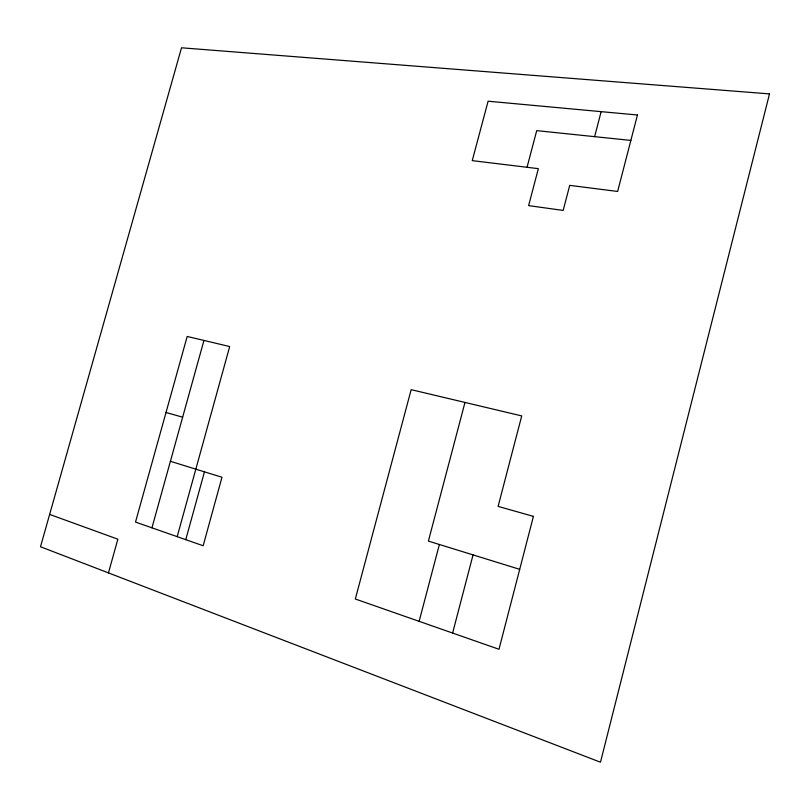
<?xml version="1.0" encoding="UTF-8"?>
<svg xmlns="http://www.w3.org/2000/svg" width="810" height="810" viewBox="0 0 810 810"><rect width="100%" height="100%" fill="white"/><g stroke="black" fill="none" stroke-linecap="round" stroke-linejoin="round"><path stroke-width="1.21" d="M452.608 633.045L473.05 554.901M594.611 136.657L601.141 111.638M464.981 402.438L428.389 541.09L519.706 569.329M527.047 167.275L536.716 130.643L630.858 140.424M419.134 621.331L439.374 544.492M177.188 536.655L229.686 346.548L187.181 336.454L135.513 522.075L203.158 545.748L221.97 477.252L170.414 461.295M185.763 539.663L204.464 471.835M151.946 527.826L203.948 340.443M108.449 572.893L117.855 539.197L49.643 514.411M166.02 412.482L182.655 417.19M769.5 93.899L600.483 762.21L40.5 546.75L181.521 47.79L769.5 93.899M533.426 516.375L498.99 649.276L355.327 599.005L411.166 389.661L521.721 415.915L498.109 506.392L533.426 516.375M637.45 115L617.635 191.464L569.724 185.358L563.163 210.428L528.616 205.619L538.356 168.652L472.25 160.633L488.096 101.209L637.45 115"/></g></svg>
